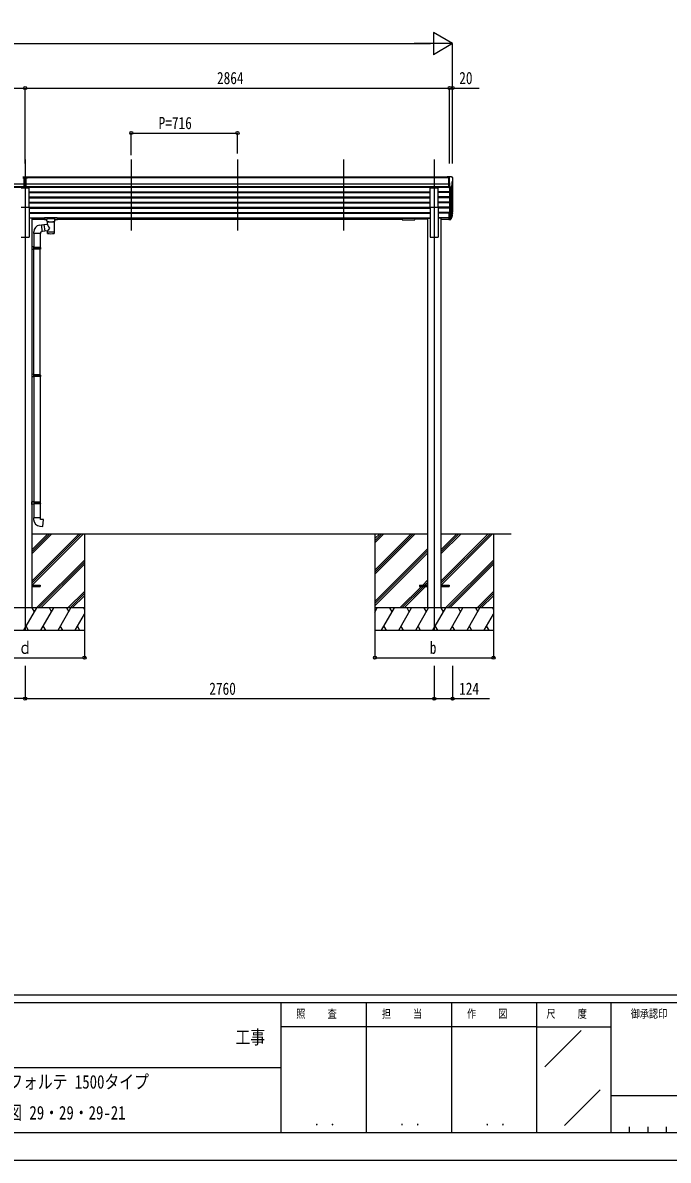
# Model space of a CAD drawing. Units: millimetres, scale not verified. Extents: x -10512 to 10512, y -7425 to 7425.
# Drawn here: x 1495 to 5851, y -7425 to 247 of the extents above; entities that cross this region are included whole.
import ezdxf
from ezdxf.enums import TextEntityAlignment as Align

# ---------------------------------------------------------------- set-up
doc = ezdxf.new("R2010")
doc.units = ezdxf.units.MM
doc.header["$LTSCALE"] = 30
for name, color, linetype in [('0-2_USER1', 3, 'Continuous'), ('0-3_YKK_12', 2, 'Continuous'), ('0-4_YKK_13', 4, 'Continuous'), ('0-5_YKK_A1', 4, 'Continuous'), ('0-6_YKK_D', 6, 'Continuous'), ('0-7_YKK_ZWAK', 7, 'Continuous')]:
    doc.layers.add(name, color=color, linetype=linetype)
doc.styles.add('ＭＳ ゴシック', font='')
doc.styles.get('ＭＳ ゴシック').set_extended_font_data('MS Gothic')

msp = doc.modelspace()

# ---------------------------------------------------------------- linework, layer by layer
at = {"layer": '0-3_YKK_12'}
for p, q in [((1511.9, -675.67), (1511.9, -3850.07)), ((2227.9, -675.67), (2227.9, -1153.19)), ((2943.9, -675.67), (2943.9, -1153.19)), ((3659.9, -675.67), (3659.9, -1153.19)), ((4271.9, -675.67), (4271.9, -3850.07))]:
    msp.add_line(p, q, dxfattribs=at)
at = {"layer": '0-4_YKK_13'}
for p, q in [((1495.4, -800.09), (1505.4, -800.09)), ((1511.9, -800.91), (1505.4, -800.51)), ((1505.4, -802.09), (1518.4, -802.09)), ((1505.4, -843.61), (1511.9, -843.77)), ((1518.4, -800.57), (1511.9, -800.88)), ((1511.9, -843.77), (1518.4, -843.61)), ((1518.4, -863.72), (1518.4, -798.44)), ((4369.4, -792.05), (4359.4, -792.14)), ((4359.4, -793.66), (4359.4, -792.14)), ((4369.4, -864.04), (4369.4, -792.05)), ((4387.9, -792.05), (4369.4, -792.05)), ((4375.9, -865.04), (4375.9, -792.05)), ((4387.9, -792.05), (4390.23, -792.2)), ((4389.9, -826.57), (4389.9, -842.84)), ((4395.37, -823.24), (4390.05, -826.31)), ((4390.99, -792.62), (4395.06, -798.43)), ((4397.9, -801.42), (4397.9, -802.05)), ((1484.4, -865.7), (1539.4, -865.7)), ((1505.4, -862.65), (1511.9, -863.05)), ((1511.9, -863.05), (1518.4, -862.65)), ((1539.4, -997.5), (1539.4, -865.7)), ((4244.4, -997.5), (4244.4, -865.7)), ((4244.4, -865.7), (4299.4, -865.7)), ((4299.4, -997.5), (4299.4, -865.7)), ((4369.4, -864.04), (4375.9, -864.04)), ((4375.9, -865.04), (4381.11, -864.72)), ((4383.52, -863.23), (4392.53, -847.63)), ((1484.4, -997.5), (1539.4, -997.5)), ((1641.9, -1070.36), (1641.9, -1081.12)), ((1726.9, -1069.69), (1643.9, -1069.69)), ((1726.9, -1071.87), (1643.9, -1071.87)), ((1728.9, -1070.36), (1728.9, -1081.12)), ((1728.9, -1070.55), (1728.9, -1072.09)), ((4054.9, -1070.36), (4054.9, -1081.12)), ((4054.9, -1070.55), (4054.9, -1072.09)), ((4056.9, -1069.69), (4139.9, -1069.69)), ((4056.9, -1071.87), (4139.9, -1071.87)), ((4141.9, -1070.36), (4141.9, -1081.12)), ((4244.4, -997.5), (4299.4, -997.5)), ((4369.4, -1038.45), (4369.4, -1079.81)), ((4369.4, -1065.91), (4375.9, -1065.91)), ((4369.4, -1070.79), (4375.9, -1070.79)), ((4375.9, -1025.78), (4375.9, -1080.55)), ((4375.9, -1070.81), (4381.03, -1070.81)), ((4375.9, -1072.62), (4380.75, -1072.62)), ((4382.33, -1070.13), (4390.09, -1054.73)), ((4391.54, -1055.08), (4383.34, -1071.26)), ((4392.15, -1055.65), (4383.34, -1079.19)), ((4394.2, -1038.59), (4390.93, -1045.65)), ((4394.81, -1039.97), (4390.93, -1047.91)), ((4392.49, -1051.24), (4392.15, -1055.65)), ((1608.54, -1118.6), (1621.05, -1117.04)), ((1637.57, -1116.45), (1621.22, -1118.98)), ((1637.28, -1114.57), (1662.5, -1110.66)), ((1637.28, -1114.57), (1644.3, -1159.83)), ((1658.4, -1081.78), (1643.9, -1081.78)), ((1658.4, -1088.59), (1658.4, -1078.31)), ((1662.5, -1110.66), (1662.5, -1093.08)), ((1708.3, -1093.09), (1708.32, -1173.38)), ((1712.4, -1088.59), (1712.4, -1078.31)), ((1726.9, -1081.78), (1712.4, -1081.78)), ((4056.9, -1081.78), (4139.9, -1081.78)), ((4369.4, -1079.81), (4375.9, -1079.81)), ((4375.9, -1080.55), (4380.75, -1080.55)), ((1569.14, -1174.61), (1569.14, -1163.69)), ((1615.14, -1174.61), (1569.14, -1174.61)), ((1571.1, -1174.61), (1571.1, -1265.44)), ((1613.1, -1174.61), (1613.1, -1268)), ((1644.01, -1157.95), (1624.89, -1160.92)), ((1662.5, -1157), (1644.3, -1159.83)), ((1662.48, -1173.38), (1662.5, -1156.75)), ((1573.1, -1265.5), (1557.1, -1265.03)), ((1557.1, -1265.03), (1557.1, -1282.97)), ((1573.1, -1282.5), (1557.1, -1282.97)), ((1573.1, -1267.5), (1571.1, -1267.5)), ((1614.1, -1268), (1571.1, -1268)), ((1615.1, -1270), (1571.1, -1270)), ((1615.1, -1278), (1571.1, -1278)), ((1614.1, -1280), (1571.1, -1280)), ((1571.1, -2124.69), (1571.1, -1282.56)), ((1573.1, -1267.5), (1573.1, -1265.5)), ((1573.1, -1282.5), (1573.1, -1280.5)), ((1575.58, -1270), (1576.01, -1268)), ((1613.1, -2127.25), (1613.1, -1280)), ((1615.1, -1270), (1614.1, -1268)), ((1615.1, -1278), (1614.1, -1280)), ((1615.1, -1270), (1615.1, -1278)), ((1573.1, -2124.75), (1557.1, -2124.28)), ((1557.1, -2124.28), (1557.1, -2142.22)), ((1573.1, -2141.75), (1557.1, -2142.22)), ((1573.1, -2126.75), (1571.1, -2126.75)), ((1614.1, -2127.25), (1571.1, -2127.25)), ((1615.1, -2129.25), (1571.1, -2129.25)), ((1615.1, -2137.25), (1571.1, -2137.25)), ((1614.1, -2139.25), (1571.1, -2139.25)), ((1571.1, -2141.81), (1571.1, -2983.94)), ((1573.1, -2126.75), (1573.1, -2124.75)), ((1573.1, -2141.75), (1573.1, -2139.75)), ((1575.58, -2129.25), (1576.01, -2127.25)), ((1613.1, -2139.25), (1613.1, -2986.5)), ((1615.1, -2129.25), (1614.1, -2127.25)), ((1615.1, -2137.25), (1614.1, -2139.25)), ((1615.1, -2129.25), (1615.1, -2137.25)), ((1573.1, -2984), (1557.1, -2983.53)), ((1557.1, -3001.47), (1557.1, -2983.53)), ((1614.1, -2986.5), (1571.1, -2986.5)), ((1615.1, -2988.5), (1571.1, -2988.5)), ((1573.1, -2984), (1573.1, -2986)), ((1615.1, -2988.5), (1614.1, -2986.5)), ((1615.1, -2996.5), (1615.1, -2988.5)), ((1573.1, -3001), (1557.1, -3001.47)), ((1615.1, -2996.5), (1571.1, -2996.5)), ((1614.1, -2998.5), (1571.1, -2998.5)), ((1573.1, -2999), (1571.1, -2999)), ((1571.1, -3001.06), (1571.1, -3092.5)), ((1573.1, -2999), (1573.1, -3001)), ((1575.58, -2996.5), (1576.01, -2998.5)), ((1613.1, -2998.5), (1613.1, -3092.5)), ((1615.1, -2996.5), (1614.1, -2998.5)), ((1615.1, -3092.5), (1569.1, -3092.5)), ((1569.1, -3092.5), (1569.1, -3103.42)), ((1615.1, -3102.5), (1615.1, -3092.5)), ((1557.1, -3545.57), (1611.9, -3545.57)), ((1557.1, -3554.57), (1611.9, -3554.57)), ((1611.9, -3545.57), (1611.9, -3554.57)), ((4171.9, -3545.57), (4171.9, -3554.57)), ((4171.9, -3545.57), (4226.7, -3545.57)), ((4171.9, -3554.57), (4226.7, -3554.57)), ((4317.1, -3545.57), (4371.9, -3545.57)), ((4317.1, -3554.57), (4371.9, -3554.57)), ((4371.9, -3545.57), (4371.9, -3554.57))]:
    msp.add_line(p, q, dxfattribs=at)
for points in [[(1495.4, -792.24), (1513.4, -792.09), (1528.4, -792.22)], [(1518.4, -863.72), (1511.9, -864.11), (1505.4, -863.72), (1505.4, -798.38)], [(1518.4, -800.04), (1528.4, -799.96), (1528.4, -792.22)], [(1518.4, -844.71), (1515.14, -844.79), (1511.9, -844.87), (1508.66, -844.79), (1505.4, -844.71)], [(1643.9, -1069.69), (1643.55, -1069.7), (1643.02, -1069.72), (1642.57, -1069.77), (1642.26, -1069.85), (1642.1, -1069.95), (1641.98, -1070.09), (1641.91, -1070.27), (1641.9, -1070.36)], [(1728.9, -1070.36), (1728.86, -1070.16), (1728.78, -1070.02), (1728.68, -1069.93), (1728.58, -1069.87), (1728.46, -1069.82), (1728.17, -1069.76), (1727.68, -1069.72), (1727.13, -1069.69), (1726.9, -1069.69)], [(4054.9, -1070.36), (4054.94, -1070.16), (4055.02, -1070.02), (4055.12, -1069.93), (4055.22, -1069.87), (4055.34, -1069.82), (4055.63, -1069.76), (4056.12, -1069.72), (4056.67, -1069.69), (4056.9, -1069.69)], [(4139.9, -1069.69), (4140.25, -1069.7), (4140.78, -1069.72), (4141.23, -1069.77), (4141.54, -1069.85), (4141.71, -1069.95), (4141.83, -1070.09), (4141.89, -1070.27), (4141.9, -1070.36)], [(1621.05, -1117.04), (1625.06, -1162.86), (1615.14, -1164.61), (1615.14, -1174.61)], [(1643.9, -1081.78), (1643.55, -1081.78), (1643.02, -1081.75), (1642.57, -1081.7), (1642.26, -1081.62), (1642.1, -1081.52), (1641.98, -1081.39), (1641.91, -1081.21), (1641.9, -1081.12)], [(1662.5, -1093.08), (1662.27, -1092.98), (1660.91, -1092.25), (1659.8, -1091.4), (1659.04, -1090.54), (1658.58, -1089.64), (1658.41, -1088.75)], [(1712.36, -1088.53), (1712.39, -1088.89), (1712.14, -1089.85), (1711.62, -1090.73), (1710.81, -1091.57), (1709.7, -1092.37), (1708.3, -1093.09)], [(1728.9, -1081.12), (1728.86, -1081.31), (1728.78, -1081.45), (1728.68, -1081.54), (1728.58, -1081.6), (1728.46, -1081.65), (1728.17, -1081.71), (1727.68, -1081.76), (1727.13, -1081.78), (1726.9, -1081.78)], [(4054.9, -1081.12), (4054.94, -1081.31), (4055.02, -1081.45), (4055.12, -1081.54), (4055.22, -1081.6), (4055.34, -1081.65), (4055.63, -1081.71), (4056.12, -1081.76), (4056.67, -1081.78), (4056.9, -1081.78)], [(4139.9, -1081.78), (4140.25, -1081.78), (4140.78, -1081.75), (4141.23, -1081.7), (4141.54, -1081.62), (4141.71, -1081.52), (4141.83, -1081.39), (4141.89, -1081.21), (4141.9, -1081.12)], [(1573.1, -1280.5), (1571.1, -1280.5), (1571.1, -1267.5)], [(1575.58, -1270), (1575.58, -1278), (1576.01, -1280)], [(1573.1, -2139.75), (1571.1, -2139.75), (1571.1, -2126.75)], [(1575.58, -2129.25), (1575.58, -2137.25), (1576.01, -2139.25)], [(1573.1, -2986), (1571.1, -2986), (1571.1, -2999)], [(1575.58, -2996.5), (1575.58, -2988.5), (1576.01, -2986.5)], [(1610.18, -3148.25), (1631.01, -3150.07), (1635.02, -3104.25), (1615.1, -3102.5)]]:
    msp.add_lwpolyline(points, dxfattribs=at)
for centre, radius, start, end in [((4390.2, -826.57), 0.3, 120, 180), ((4390.2, -842.84), 0.3, 180, 265.2833), ((4389.93, -846.13), 3, 330, 85.2833), ((4390.17, -793.19), 1, 35, 86.5), ((4394.9, -801.42), 3, 0, 87), ((4391, -818.87), 6.18, 315.00103, 354.2965), ((4195.9, -802.05), 202, 355.05096, 0), ((4380.93, -861.73), 3, 273.5, 330), ((4365.31, -1029.09), 30.41, 341.80266, 352.8448), ((4366.72, -1030.85), 29.53, 342.01856, 353.49194), ((1615.05, -1164.04), 45.91, 98.14944, 179.55845), ((1614.1, -3103.42), 45, 180, 265)]:
    msp.add_arc(centre, radius, start, end, dxfattribs=at)
for centre, major_axis, ratio, start_param, end_param in [((1536.47, -802.4), (24.57, -1.51), 0.121868, 3.1422238, 3.1491027), ((1643.9, -1072.09), (-2, 0), 0.109601, 4.712389, 6.2831853), ((1726.9, -1072.09), (-2, 0), 0.109601, 3.1415927, 4.712389), ((4056.9, -1072.09), (2, 0), 0.109601, 1.5707963, 3.1415927), ((4139.9, -1072.09), (2, 0), 0.109601, 0, 1.5707963), ((4380.75, -1069.9), (3, 0), 0.90356, 4.712389, 5.7595865), ((4381.03, -1069.45), (1.5, 0), 0.90356, 4.712389, 5.7595865), ((4305.98, -1031.18), (88.05, 0), 0.90356, 5.9828017, 6.0168888), ((4391.19, -1051.24), (-1.3, 0), 0.90356, 2.9359903, 4.9130961), ((4305.27, -1035.05), (89.07, 0), 0.90356, 6.0316505, 6.077583), ((4308.04, -1024.61), (-87.93, 4.42), 0.541684, 3.060334, 3.2172517), ((4307.25, -1031.28), (89.06, 1.43), 0.57596, 6.1985533, 6.3701348), ((1685.4, -1078.31), (-27, 0), 0.122176, 3.1415927, 6.2831853), ((1674.4, -1088.59), (-16, 0), 0.361356, 0, 0.0194874), ((1685.4, -1137.2), (22.81, -26.62), 0.234429, 3.1563334, 4.5976381), ((1682.85, -1134.56), (-20.32, -22.25), 0.045535, 4.9756507, 6.2441899), ((1685.41, -1093.54), (-22.92, 0.42), 0.07247, 0.0008089, 1.5716053), ((1685.41, -1095.17), (-22.92, 0.42), 0.07247, 0.0008089, 1.5716053), ((1685.39, -1093.54), (22.91, 0.42), 0.072511, 4.711586, 6.2823824), ((1685.39, -1095.17), (22.91, 0.42), 0.072511, 4.711586, 6.2823824), ((4380.75, -1077.84), (-3, 0), 0.90356, 1.5707963, 2.6179939), ((1685.4, -1173.38), (-22.92, 0), 0.101955, 6.2829723, 9.4248207), ((1685.4, -1160.94), (-22.91, 0), 0.122865, 6.2831853, 9.424778)]:
    msp.add_ellipse(centre, major_axis=major_axis, ratio=ratio, start_param=start_param, end_param=end_param, dxfattribs=at)
at = {"layer": '0-5_YKK_A1'}
for p, q in [((1505.4, -842.41), (-1345.6, -842.41)), ((4369.4, -842.41), (1518.4, -842.41)), ((4369.4, -793.66), (1528.4, -793.66)), ((4369.4, -798.87), (1528.4, -798.87)), ((4375.9, -833.16), (4375.9, -1025.78)), ((4395.9, -822.63), (4395.9, -1025.41)), ((1505.4, -860.26), (-1345.6, -860.26)), ((1505.4, -863.5), (-1345.6, -863.5)), ((4369.4, -860.26), (1518.4, -860.26)), ((4369.4, -863.5), (1518.4, -863.5)), ((1539.4, -892.36), (4244.4, -892.36)), ((1539.4, -893.85), (4244.4, -893.85)), ((1539.4, -898.17), (4244.4, -898.17)), ((4375.9, -892.36), (4299.4, -892.36)), ((4375.9, -893.85), (4299.4, -893.85)), ((4375.9, -898.17), (4299.4, -898.17)), ((4381.9, -864.56), (4381.91, -1070.55)), ((4390.93, -850.4), (4390.93, -1052.12)), ((1539.4, -927.45), (4244.4, -927.45)), ((1539.4, -928.94), (4244.4, -928.94)), ((1539.4, -933.26), (4244.4, -933.26)), ((1539.4, -962.5), (4244.4, -962.5)), ((1539.4, -963.99), (4244.4, -963.99)), ((1539.4, -968.31), (4244.4, -968.31)), ((4375.9, -927.45), (4299.4, -927.45)), ((4375.9, -928.94), (4299.4, -928.94)), ((4375.9, -933.26), (4299.4, -933.26)), ((4375.9, -962.5), (4299.4, -962.5)), ((4375.9, -963.99), (4299.4, -963.99)), ((4375.9, -968.31), (4299.4, -968.31)), ((1539.4, -997.5), (1539.4, -1200.07)), ((1539.4, -997.55), (4244.4, -997.55)), ((1539.4, -999.05), (4244.4, -999.05)), ((1539.4, -1003.36), (4244.4, -1003.36)), ((1539.4, -1032.63), (4244.4, -1032.63)), ((1539.4, -1034.13), (4244.4, -1034.13)), ((1539.4, -1038.45), (4244.4, -1038.45)), ((1539.4, -1068.48), (4244.4, -1068.48)), ((1539.4, -1069.88), (4244.4, -1069.88)), ((1557.1, -1071.07), (1539.4, -1071.07)), ((1557.1, -1071.07), (1557.1, -3700.07)), ((4226.7, -1071.07), (4226.7, -3700.07)), ((4226.7, -1071.07), (4244.4, -1071.07)), ((4244.4, -997.5), (4244.4, -1200.07)), ((4299.4, -997.5), (4299.4, -1200.07)), ((4375.9, -997.55), (4299.4, -997.5)), ((4375.9, -999.05), (4299.4, -999.05)), ((4375.9, -1003.36), (4299.4, -1003.36)), ((4375.9, -1032.63), (4299.4, -1032.63)), ((4375.9, -1034.13), (4299.4, -1034.13)), ((4375.9, -1038.45), (4299.4, -1038.45)), ((4369.4, -1068.48), (4299.4, -1068.48)), ((4369.4, -1069.88), (4299.4, -1069.88)), ((4317.1, -1071.07), (4299.4, -1071.07)), ((4317.1, -1071.07), (4317.1, -3700.07)), ((1557.1, -1077.57), (1641.9, -1077.57)), ((1728.9, -1077.57), (4054.9, -1077.57)), ((4226.7, -1077.57), (4141.9, -1077.57)), ((4317.1, -1077.57), (4369.4, -1077.57)), ((1484.4, -1200.07), (1539.4, -1200.07)), ((4244.4, -1200.07), (4299.4, -1200.07)), ((1556.9, -3519.55), (1876.38, -3200.07)), ((1556.9, -3533.69), (1890.52, -3200.07)), ((1556.9, -3335.7), (1692.53, -3200.07)), ((1556.9, -3321.56), (1678.39, -3200.07)), ((1556.9, -3307.42), (1664.25, -3200.07)), ((1557.1, -3200.07), (2032.94, -3200.07)), ((1559.16, -3545.57), (1904.66, -3200.07)), ((1664.1, -3200.07), (4226.7, -3200.07)), ((1911.7, -3200.07), (1911.7, -3850.07)), ((3871.7, -3200.07), (3871.7, -3850.07)), ((3871.7, -3444.25), (4115.88, -3200.07)), ((3871.7, -3458.39), (4130.02, -3200.07)), ((3871.7, -3472.53), (4144.16, -3200.07)), ((3871.7, -3260.4), (3932.03, -3200.07)), ((3871.7, -3246.26), (3917.89, -3200.07)), ((3871.7, -3232.12), (3903.75, -3200.07)), ((4316.9, -3519.55), (4636.38, -3200.07)), ((4316.9, -3533.69), (4650.52, -3200.07)), ((4316.9, -3335.7), (4452.53, -3200.07)), ((4316.9, -3321.56), (4438.39, -3200.07)), ((4316.9, -3307.42), (4424.25, -3200.07)), ((4317.1, -3200.07), (4789.94, -3200.07)), ((4319.16, -3545.57), (4664.66, -3200.07)), ((4671.7, -3200.07), (4671.7, -3850.07)), ((3871.7, -3656.38), (4226.5, -3301.58)), ((3871.7, -3670.52), (4226.5, -3315.72)), ((3871.7, -3684.66), (4226.5, -3329.87)), ((1588.51, -3700.07), (1911.7, -3376.88)), ((1602.65, -3700.07), (1911.7, -3391.02)), ((1616.79, -3700.07), (1911.7, -3405.17)), ((4348.51, -3700.07), (4671.7, -3376.88)), ((4362.65, -3700.07), (4671.7, -3391.02)), ((4376.79, -3700.07), (4671.7, -3405.17)), ((4194.64, -3545.57), (4226.5, -3513.71)), ((4208.78, -3545.57), (4226.5, -3527.86)), ((1800.64, -3700.07), (1911.7, -3589.01)), ((1814.78, -3700.07), (1911.7, -3603.16)), ((4040.14, -3700.07), (4185.64, -3554.57)), ((4054.28, -3700.07), (4199.78, -3554.57)), ((4068.43, -3700.07), (4213.93, -3554.57)), ((4222.93, -3545.57), (4226.5, -3542)), ((4560.64, -3700.07), (4671.7, -3589.01)), ((4574.78, -3700.07), (4671.7, -3603.16)), ((1828.93, -3700.07), (1911.7, -3617.3)), ((4588.93, -3700.07), (4671.7, -3617.3)), ((1911.7, -3700.07), (1111.7, -3700.07)), ((1502.86, -3850.07), (1589.46, -3700.07)), ((1574.46, -3726.05), (1559.46, -3700.07)), ((1618.33, -3850.07), (1704.93, -3700.07)), ((1689.93, -3726.05), (1674.93, -3700.07)), ((1733.8, -3850.07), (1820.4, -3700.07)), ((1790.4, -3700.07), (1805.4, -3726.05)), ((1849.27, -3850.07), (1911.7, -3741.93)), ((1905.87, -3700.07), (1911.7, -3710.17)), ((4671.7, -3700.07), (3871.7, -3700.07)), ((3871.7, -3727.57), (3887.58, -3700.07)), ((3916.45, -3850.07), (4003.05, -3700.07)), ((3988.05, -3726.05), (3973.05, -3700.07)), ((4031.92, -3850.07), (4118.52, -3700.07)), ((4103.52, -3726.05), (4088.52, -3700.07)), ((4147.39, -3850.07), (4233.99, -3700.07)), ((4218.99, -3726.05), (4203.99, -3700.07)), ((4262.86, -3850.07), (4349.46, -3700.07)), ((4334.46, -3726.05), (4319.46, -3700.07)), ((4378.33, -3850.07), (4464.93, -3700.07)), ((4449.93, -3726.05), (4434.93, -3700.07)), ((4493.8, -3850.07), (4580.4, -3700.07)), ((4550.4, -3700.07), (4565.4, -3726.05)), ((4609.27, -3850.07), (4671.7, -3741.93)), ((4665.87, -3700.07), (4671.7, -3710.17)), ((1517.86, -3824.09), (1532.86, -3850.07)), ((1633.33, -3824.09), (1648.32, -3850.07)), ((1748.8, -3824.09), (1763.79, -3850.07)), ((1864.27, -3824.09), (1879.26, -3850.07)), ((3931.45, -3824.09), (3946.44, -3850.07)), ((4046.92, -3824.09), (4061.91, -3850.07)), ((4162.39, -3824.09), (4177.39, -3850.07)), ((4277.86, -3824.09), (4292.86, -3850.07)), ((4393.33, -3824.09), (4408.33, -3850.07)), ((4508.8, -3824.09), (4523.79, -3850.07)), ((4624.27, -3824.09), (4639.26, -3850.07)), ((1111.7, -3850.07), (1911.7, -3850.07)), ((3871.7, -3850.07), (4671.7, -3850.07))]:
    msp.add_line(p, q, dxfattribs=at)
at = {"layer": '0-6_YKK_D'}
for p, q in [((4395.9, 106.34), (4266, 181.34)), ((4266, 181.34), (4266, 31.34)), ((-4086.1, 106.34), (4245.9, 106.34)), ((4395.9, 106.34), (4136.09, 106.34)), ((4395.9, 106.34), (4266, 31.34)), ((4395.9, -702.23), (4395.9, 107.34)), ((-1352.1, -193.66), (1511.9, -193.66)), ((1511.9, -703.23), (1511.9, -192.66)), ((1511.9, -703.23), (1511.9, -192.66)), ((1511.9, -193.66), (4375.9, -193.66)), ((4375.9, -703.23), (4375.9, -192.66)), ((4375.9, -703.23), (4375.9, -192.66)), ((4395.9, -701.23), (4395.9, -192.66)), ((2227.9, -646.78), (2227.9, -495.68)), ((2227.9, -496.68), (2943.9, -496.68)), ((2943.9, -635.64), (2943.9, -495.68)), ((1911.7, -3851.07), (1911.7, -4036.78)), ((3871.7, -3850.07), (3871.7, -4036.78)), ((4671.7, -3851.07), (4671.7, -4036.78)), ((1111.7, -4035.78), (1911.7, -4035.78)), ((3871.7, -4035.78), (4671.7, -4035.78)), ((1511.9, -4090.22), (1511.9, -4312.66)), ((1511.9, -4090.22), (1511.9, -4312.66)), ((4271.9, -4090.22), (4271.9, -4312.66)), ((4271.9, -4090.22), (4271.9, -4312.66)), ((4395.9, -4090.22), (4395.9, -4312.66)), ((1511.9, -4311.66), (-1352.1, -4311.66)), ((1511.9, -4311.66), (4271.9, -4311.66))]:
    msp.add_line(p, q, dxfattribs=at)
for points in [[(4375.9, -193.66), (4395.9, -193.66), (4574.4, -193.66)], [(4271.9, -4311.66), (4395.9, -4311.66), (4645, -4311.66)]]:
    msp.add_lwpolyline(points, dxfattribs=at)
for centre in [(1511.9, -193.66), (1511.9, -193.66), (4375.9, -193.66), (4375.9, -193.66), (4395.9, -193.66), (2227.9, -496.68), (2943.9, -496.68), (1911.7, -4035.78), (3871.7, -4035.78), (4671.7, -4035.78), (1511.9, -4311.66), (1511.9, -4311.66), (4271.9, -4311.66), (4271.9, -4311.66), (4395.9, -4311.66)]:
    msp.add_circle(centre, 10.62, dxfattribs=at)
at = {"layer": '0-7_YKK_ZWAK'}
for p, q in [((9737.55, -6312.5), (-9762.45, -6312.5)), ((3237.55, -6362.5), (-12.45, -6362.5)), ((3812.55, -6362.5), (3812.55, -7237.5)), ((4387.55, -6362.5), (4387.55, -7237.5)), ((4962.55, -6362.5), (4962.55, -7237.5)), ((5462.55, -6362.5), (4962.55, -6362.5)), ((8043.8, -6362.5), (5462.55, -6362.5)), ((5462.55, -6362.5), (5462.55, -7237.5)), ((4962.55, -6525), (3237.55, -6525)), ((4962.55, -6525), (5462.55, -6525)), ((5017.76, -6795.73), (5262.59, -6550.9)), ((-12.45, -6800), (3237.55, -6800)), ((5151.68, -7189.97), (5392.23, -6949.42)), ((5462.55, -6987.5), (8043.8, -6987.5)), ((5587.55, -7200), (5587.55, -7237.5)), ((5712.55, -7200), (5712.55, -7237.5)), ((5837.55, -7200), (5837.55, -7237.5)), ((-12.45, -7237.5), (3237.55, -7237.5)), ((3237.55, -7237.5), (4962.55, -7237.5)), ((4962.55, -7237.5), (5462.55, -7237.5)), ((5462.55, -7237.5), (8043.8, -7237.5))]:
    msp.add_line(p, q, dxfattribs=at)
msp.add_lwpolyline([(-10512.5, -7425), (10512.5, -7425), (10512.5, 7425), (-10512.5, 7425)], close=True, dxfattribs=at)
msp.add_lwpolyline([(4962.55, -6362.5), (3237.55, -6362.5), (3237.55, -7237.5)], dxfattribs=at)

# ---------------------------------------------------------------- texts
at = {"layer": '0-2_USER1', "style": 'ＭＳ ゴシック', "width": 0.8}
for s, p in [('サイクルポート エフォルテ 1500タイプ', (547.3, -6969.36)), ('多連結セット 姿図 29・29・29-21', (640.63, -7177.69))]:
    msp.add_text(s, height=91.64, dxfattribs=at).set_placement(p, align=Align.BOTTOM_LEFT)
at = {"layer": '0-6_YKK_D', "style": 'ＭＳ ゴシック', "width": 0.8}
for s, p in [('2864', (2805.9, -191.66)), ('20', (4440.4, -191.66)), ('P=716', (2411.9, -495.38)), ('ｄ', (1466.7, -4034.45)), ('b', (4241.7, -4034.48)), ('2760', (2753.9, -4310.33)), ('124', (4439.7, -4310.36))]:
    msp.add_text(s, height=82.48, dxfattribs=at).set_placement(p, align=Align.BOTTOM_LEFT)
at = {"layer": '0-7_YKK_ZWAK', "style": 'ＭＳ ゴシック', "width": 0.8}
for s, height, p in [('照     査', 54.99, (3341.05, -6481.25)), ('担     当', 54.99, (3918.05, -6481.25)), ('作     図', 54.99, (4493.05, -6481.25)), ('尺     度', 54.99, (5028.55, -6481.25)), ('御承認印', 54.99, (5597.85, -6481.25)), ('工事', 91.64, (2930.83, -6668.66)), ('． ．', 64.79, (3462.5, -7210.88)), ('． ．', 64.79, (4037.5, -7210.88)), ('． ．', 64.79, (4612.5, -7210.88))]:
    msp.add_text(s, height=height, dxfattribs=at).set_placement(p, align=Align.BOTTOM_LEFT)

doc.saveas('drawing.dxf')
